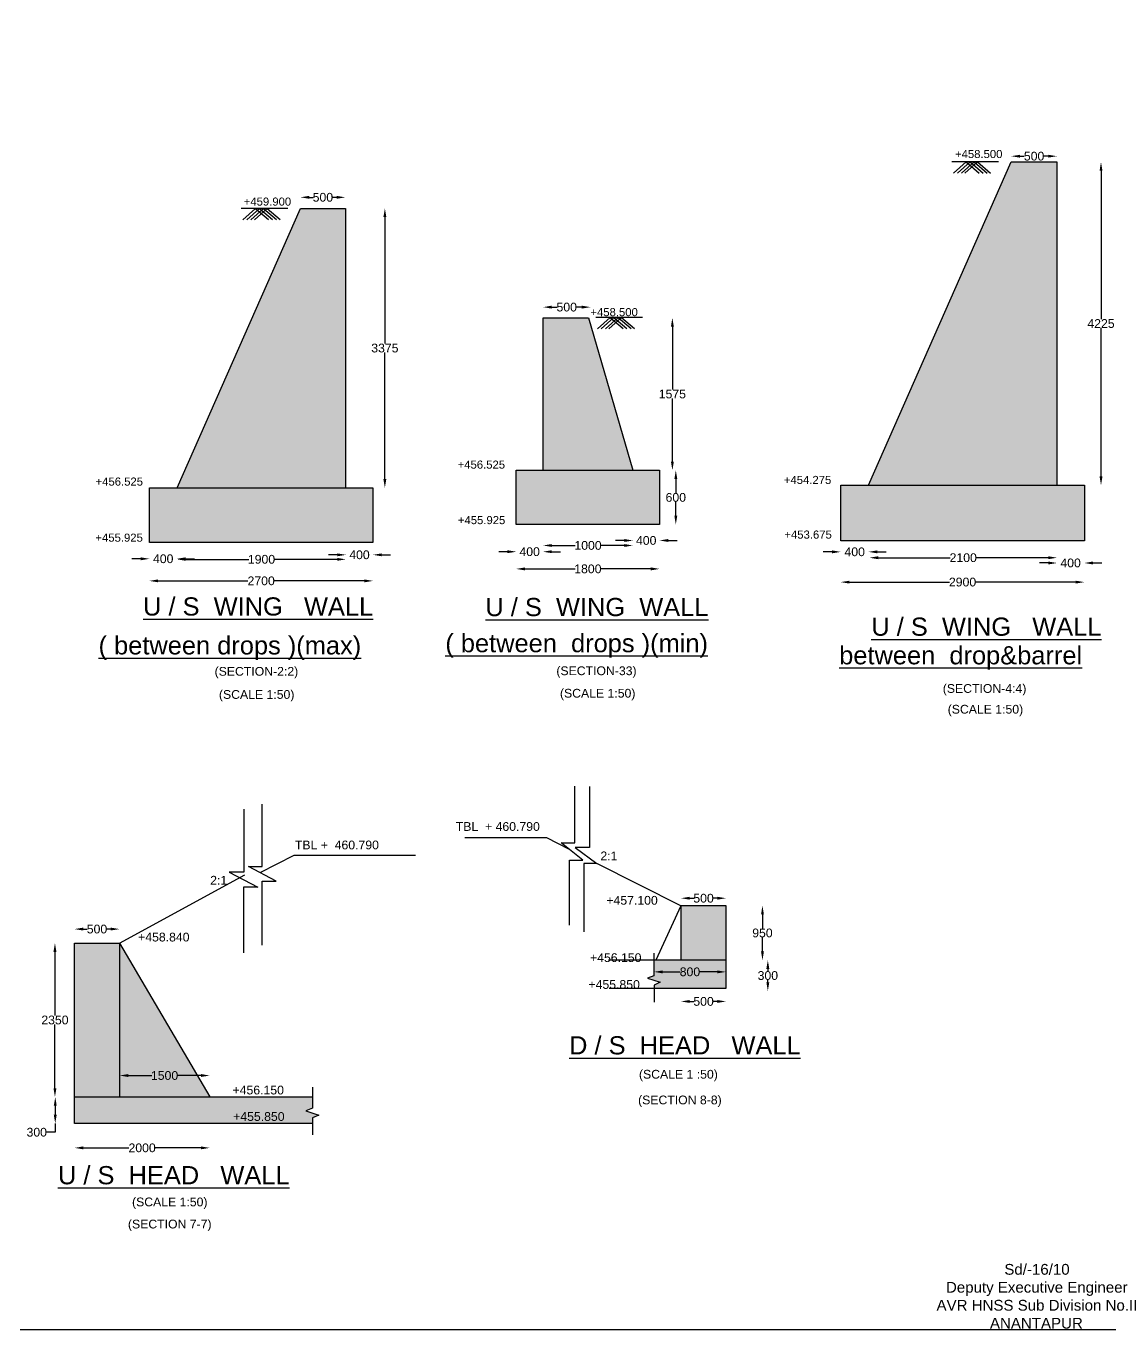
# Model space of a CAD drawing. Header units: inches. Extents: x 48010 to 53514, y -54 to 3817.
# Drawn here: x 49938 to 51546, y -54 to 1881 of the extents above; entities that cross this region are included whole.
import ezdxf

# ---------------------------------------------------------------- set-up
doc = ezdxf.new("R2010")
doc.units = ezdxf.units.IN
doc.header["$MEASUREMENT"] = 0
doc.layers.add('DIMENSIONS', color=255, linetype='Continuous')
doc.layers.add('TEXT', color=1, linetype='Continuous')
doc.styles.get("Standard").update_dxf_attribs({"font": 'arial.ttf', "height": 13})
doc.dimstyles.get("Standard").update_dxf_attribs({"dimtxt": 12, "dimasz": 13, "dimexe": 0.18, "dimexo": 0.0625, "dimgap": 0.09, "dimtad": 0, "dimtih": 1, "dimtoh": 1, "dimdec": 4, "dimzin": 0, "dimdsep": 46, "dimtxsty": 'Standard', "dimcen": 0.09, "dimse1": 1, "dimse2": 1, "dimadec": 0, "dimazin": 0, "dimtfac": 1, "dimtdec": 4, "dimtofl": 0, "dimtmove": 0, "dimatfit": 3, "dimfxl": 1, "dimtolj": 1, "dimtzin": 0, "dimarcsym": 0})

# ---------------------------------------------------------------- blocks, each defined once
blk = doc.blocks.new('*D88')
at = {"layer": 'Defpoints', "color": 0, "transparency": 16777216}
for p in [(50411.5, 1627.2), (50344.8, 1610.8), (50411.5, 1610.8)]:
    blk.add_point(p, dxfattribs=at)
at = {"layer": 'DIMENSIONS', "color": 0, "lineweight": -2, "transparency": 16777216}
for p, q in [((50357.8, 1627.2), (50363.7, 1627.2)), ((50398.5, 1627.2), (50392.6, 1627.2))]:
    blk.add_line(p, q, dxfattribs=at)
at = {"layer": 'DIMENSIONS', "color": 0, "transparency": 16777216}
for points in [[(50357.8, 1629.4), (50357.8, 1625.1), (50344.8, 1627.2)], [(50398.5, 1629.4), (50398.5, 1625.1), (50411.5, 1627.2)]]:
    blk.add_solid(points, dxfattribs=at)
at = {"layer": 'DIMENSIONS', "color": 0, "transparency": 16777216, "insert": (50378.1, 1627.2), "char_height": 13, "attachment_point": 5}
blk.add_mtext('\\A1;500', dxfattribs=at)
blk = doc.blocks.new('*D89')
at = {"layer": 'Defpoints', "color": 0, "transparency": 16777216}
for p in [(50412.3, 1610.8), (50412.3, 1196.1), (50470.1, 1196.1)]:
    blk.add_point(p, dxfattribs=at)
at = {"layer": 'DIMENSIONS', "color": 0, "lineweight": -2, "transparency": 16777216}
for p, q in [((50470.1, 1597.8), (50470.1, 1410.2)), ((50470.1, 1209.1), (50470.1, 1396.7))]:
    blk.add_line(p, q, dxfattribs=at)
at = {"layer": 'DIMENSIONS', "color": 0, "transparency": 16777216}
for points in [[(50467.9, 1597.8), (50472.3, 1597.8), (50470.1, 1610.8)], [(50467.9, 1209.1), (50472.3, 1209.1), (50470.1, 1196.1)]]:
    blk.add_solid(points, dxfattribs=at)
at = {"layer": 'DIMENSIONS', "color": 0, "transparency": 16777216, "insert": (50470.1, 1403.4), "char_height": 13, "attachment_point": 5}
blk.add_mtext('\\A1;3375', dxfattribs=at)
blk = doc.blocks.new('*D90')
at = {"layer": 'Defpoints', "color": 0, "transparency": 16777216}
for p in [(50120.6, 1196.1), (50161.6, 1196.1), (50161.6, 1090.6)]:
    blk.add_point(p, dxfattribs=at)
at = {"layer": 'DIMENSIONS', "color": 0, "lineweight": -2, "transparency": 16777216}
for p, q in [((50107.6, 1090.6), (50094.6, 1090.6)), ((50174.6, 1090.6), (50187.6, 1090.6))]:
    blk.add_line(p, q, dxfattribs=at)
at = {"layer": 'DIMENSIONS', "color": 0, "transparency": 16777216}
for points in [[(50107.6, 1092.8), (50107.6, 1088.4), (50120.6, 1090.6)], [(50174.6, 1092.8), (50174.6, 1088.4), (50161.6, 1090.6)]]:
    blk.add_solid(points, dxfattribs=at)
at = {"layer": 'DIMENSIONS', "color": 0, "transparency": 16777216, "insert": (50141.1, 1090.6), "char_height": 13, "attachment_point": 5}
blk.add_mtext('\\A1;400', dxfattribs=at)
blk = doc.blocks.new('*D91')
at = {"layer": 'Defpoints', "color": 0, "transparency": 16777216}
for p in [(50161.6, 1196.1), (50412.3, 1196.1), (50412.3, 1089.8)]:
    blk.add_point(p, dxfattribs=at)
at = {"layer": 'DIMENSIONS', "color": 0, "lineweight": -2, "transparency": 16777216}
for p, q in [((50174.6, 1089.8), (50268.1, 1089.8)), ((50399.3, 1089.8), (50305.8, 1089.8))]:
    blk.add_line(p, q, dxfattribs=at)
at = {"layer": 'DIMENSIONS', "color": 0, "transparency": 16777216}
for points in [[(50174.6, 1091.9), (50174.6, 1087.6), (50161.6, 1089.8)], [(50399.3, 1091.9), (50399.3, 1087.6), (50412.3, 1089.8)]]:
    blk.add_solid(points, dxfattribs=at)
at = {"layer": 'DIMENSIONS', "color": 0, "transparency": 16777216, "insert": (50287, 1089.8), "char_height": 13, "attachment_point": 5}
blk.add_mtext('\\A1;1900', dxfattribs=at)
blk = doc.blocks.new('*D92')
at = {"layer": 'Defpoints', "color": 0, "transparency": 16777216}
for p in [(50412.3, 1196.1), (50452.5, 1196.1), (50452.5, 1096.5)]:
    blk.add_point(p, dxfattribs=at)
at = {"layer": 'DIMENSIONS', "color": 0, "lineweight": -2, "transparency": 16777216}
for p, q in [((50399.3, 1096.5), (50386.3, 1096.5)), ((50465.5, 1096.5), (50478.5, 1096.5))]:
    blk.add_line(p, q, dxfattribs=at)
at = {"layer": 'DIMENSIONS', "color": 0, "transparency": 16777216}
for points in [[(50399.3, 1098.7), (50399.3, 1094.3), (50412.3, 1096.5)], [(50465.5, 1098.7), (50465.5, 1094.3), (50452.5, 1096.5)]]:
    blk.add_solid(points, dxfattribs=at)
at = {"layer": 'DIMENSIONS', "color": 0, "transparency": 16777216, "insert": (50432.4, 1096.5), "char_height": 13, "attachment_point": 5}
blk.add_mtext('\\A1;400', dxfattribs=at)
blk = doc.blocks.new('*D93')
at = {"layer": 'Defpoints', "color": 0, "transparency": 16777216}
for p in [(50120.6, 1114.7), (50452.5, 1114.7), (50452.5, 1057.8)]:
    blk.add_point(p, dxfattribs=at)
at = {"layer": 'DIMENSIONS', "color": 0, "lineweight": -2, "transparency": 16777216}
for p, q in [((50133.6, 1057.8), (50266.9, 1057.8)), ((50439.5, 1057.8), (50306.1, 1057.8))]:
    blk.add_line(p, q, dxfattribs=at)
at = {"layer": 'DIMENSIONS', "color": 0, "transparency": 16777216}
for points in [[(50133.6, 1060), (50133.6, 1055.7), (50120.6, 1057.8)], [(50439.5, 1060), (50439.5, 1055.7), (50452.5, 1057.8)]]:
    blk.add_solid(points, dxfattribs=at)
at = {"layer": 'DIMENSIONS', "color": 0, "transparency": 16777216, "insert": (50286.5, 1057.8), "char_height": 13, "attachment_point": 5}
blk.add_mtext('\\A1;2700', dxfattribs=at)
blk = doc.blocks.new('*D94')
at = {"layer": 'Defpoints', "color": 0, "transparency": 16777216}
for p in [(50775.2, 1464.2), (50704.9, 1448.4), (50775.2, 1448.4)]:
    blk.add_point(p, dxfattribs=at)
at = {"layer": 'DIMENSIONS', "color": 0, "lineweight": -2, "transparency": 16777216}
for p, q in [((50717.9, 1464.2), (50725.6, 1464.2)), ((50762.2, 1464.2), (50754.5, 1464.2))]:
    blk.add_line(p, q, dxfattribs=at)
at = {"layer": 'DIMENSIONS', "color": 0, "transparency": 16777216}
for points in [[(50717.9, 1466.4), (50717.9, 1462), (50704.9, 1464.2)], [(50762.2, 1466.4), (50762.2, 1462), (50775.2, 1464.2)]]:
    blk.add_solid(points, dxfattribs=at)
at = {"layer": 'DIMENSIONS', "color": 0, "transparency": 16777216, "insert": (50740, 1464.2), "char_height": 13, "attachment_point": 5}
blk.add_mtext('\\A1;500', dxfattribs=at)
blk = doc.blocks.new('*D95')
at = {"layer": 'Defpoints', "color": 0, "transparency": 16777216}
for p in [(50775.2, 1448.4), (50877.8, 1222), (50896.8, 1222)]:
    blk.add_point(p, dxfattribs=at)
at = {"layer": 'DIMENSIONS', "color": 0, "lineweight": -2, "transparency": 16777216}
for p, q in [((50896.8, 1435.4), (50896.8, 1341.9)), ((50896.8, 1235), (50896.8, 1328.5))]:
    blk.add_line(p, q, dxfattribs=at)
at = {"layer": 'DIMENSIONS', "color": 0, "transparency": 16777216}
for points in [[(50894.7, 1435.4), (50899, 1435.4), (50896.8, 1448.4)], [(50894.7, 1235), (50899, 1235), (50896.8, 1222)]]:
    blk.add_solid(points, dxfattribs=at)
at = {"layer": 'DIMENSIONS', "color": 0, "transparency": 16777216, "insert": (50896.8, 1335.2), "char_height": 13, "attachment_point": 5}
blk.add_mtext('\\A1;1575', dxfattribs=at)
blk = doc.blocks.new('*D96')
at = {"layer": 'Defpoints', "color": 0, "transparency": 16777216}
for p in [(50877.8, 1222), (50877.8, 1141.5), (50901.9, 1141.5)]:
    blk.add_point(p, dxfattribs=at)
at = {"layer": 'DIMENSIONS', "color": 0, "lineweight": -2, "transparency": 16777216}
for p, q in [((50901.9, 1209), (50901.9, 1188.5)), ((50901.9, 1154.5), (50901.9, 1175))]:
    blk.add_line(p, q, dxfattribs=at)
at = {"layer": 'DIMENSIONS', "color": 0, "transparency": 16777216}
for points in [[(50899.8, 1209), (50904.1, 1209), (50901.9, 1222)], [(50899.8, 1154.5), (50904.1, 1154.5), (50901.9, 1141.5)]]:
    blk.add_solid(points, dxfattribs=at)
at = {"layer": 'DIMENSIONS', "color": 0, "transparency": 16777216, "insert": (50901.9, 1181.7), "char_height": 13, "attachment_point": 5}
blk.add_mtext('\\A1;600', dxfattribs=at)
blk = doc.blocks.new('*D97')
at = {"layer": 'Defpoints', "color": 0, "transparency": 16777216}
for p in [(50665.1, 1222), (50704.9, 1222), (50704.9, 1101.1)]:
    blk.add_point(p, dxfattribs=at)
at = {"layer": 'DIMENSIONS', "color": 0, "lineweight": -2, "transparency": 16777216}
for p, q in [((50652.1, 1101.1), (50639.1, 1101.1)), ((50717.9, 1101.1), (50730.9, 1101.1))]:
    blk.add_line(p, q, dxfattribs=at)
at = {"layer": 'DIMENSIONS', "color": 0, "transparency": 16777216}
for points in [[(50652.1, 1103.3), (50652.1, 1099), (50665.1, 1101.1)], [(50717.9, 1103.3), (50717.9, 1099), (50704.9, 1101.1)]]:
    blk.add_solid(points, dxfattribs=at)
at = {"layer": 'DIMENSIONS', "color": 0, "transparency": 16777216, "insert": (50685, 1101.1), "char_height": 13, "attachment_point": 5}
blk.add_mtext('\\A1;400', dxfattribs=at)
blk = doc.blocks.new('*D98')
at = {"layer": 'Defpoints', "color": 0, "transparency": 16777216}
for p in [(50704.9, 1222), (50838.3, 1222), (50838.3, 1110.4)]:
    blk.add_point(p, dxfattribs=at)
at = {"layer": 'DIMENSIONS', "color": 0, "lineweight": -2, "transparency": 16777216}
for p, q in [((50717.9, 1110.4), (50752.7, 1110.4)), ((50825.3, 1110.4), (50790.5, 1110.4))]:
    blk.add_line(p, q, dxfattribs=at)
at = {"layer": 'DIMENSIONS', "color": 0, "transparency": 16777216}
for points in [[(50717.9, 1112.5), (50717.9, 1108.2), (50704.9, 1110.4)], [(50825.3, 1112.5), (50825.3, 1108.2), (50838.3, 1110.4)]]:
    blk.add_solid(points, dxfattribs=at)
at = {"layer": 'DIMENSIONS', "color": 0, "transparency": 16777216, "insert": (50771.6, 1110.4), "char_height": 13, "attachment_point": 5}
blk.add_mtext('\\A1;1000', dxfattribs=at)
blk = doc.blocks.new('*D99')
at = {"layer": 'Defpoints', "color": 0, "transparency": 16777216}
for p in [(50838.3, 1222), (50877.8, 1222), (50877.8, 1117.8)]:
    blk.add_point(p, dxfattribs=at)
at = {"layer": 'DIMENSIONS', "color": 0, "lineweight": -2, "transparency": 16777216}
for p, q in [((50825.3, 1117.8), (50812.3, 1117.8)), ((50890.8, 1117.8), (50903.8, 1117.8))]:
    blk.add_line(p, q, dxfattribs=at)
at = {"layer": 'DIMENSIONS', "color": 0, "transparency": 16777216}
for points in [[(50825.3, 1120), (50825.3, 1115.6), (50838.3, 1117.8)], [(50890.8, 1120), (50890.8, 1115.6), (50877.8, 1117.8)]]:
    blk.add_solid(points, dxfattribs=at)
at = {"layer": 'DIMENSIONS', "color": 0, "transparency": 16777216, "insert": (50858, 1117.8), "char_height": 13, "attachment_point": 5}
blk.add_mtext('\\A1;400', dxfattribs=at)
blk = doc.blocks.new('*D100')
at = {"layer": 'Defpoints', "color": 0, "transparency": 16777216}
for p in [(50665.1, 1141.5), (50877.8, 1141.5), (50877.8, 1075.6)]:
    blk.add_point(p, dxfattribs=at)
at = {"layer": 'DIMENSIONS', "color": 0, "lineweight": -2, "transparency": 16777216}
for p, q in [((50678.1, 1075.6), (50752.5, 1075.6)), ((50864.8, 1075.6), (50790.3, 1075.6))]:
    blk.add_line(p, q, dxfattribs=at)
at = {"layer": 'DIMENSIONS', "color": 0, "transparency": 16777216}
for points in [[(50678.1, 1077.8), (50678.1, 1073.4), (50665.1, 1075.6)], [(50864.8, 1077.8), (50864.8, 1073.4), (50877.8, 1075.6)]]:
    blk.add_solid(points, dxfattribs=at)
at = {"layer": 'DIMENSIONS', "color": 0, "transparency": 16777216, "insert": (50771.4, 1075.6), "char_height": 13, "attachment_point": 5}
blk.add_mtext('\\A1;1800', dxfattribs=at)
blk = doc.blocks.new('*D101')
at = {"layer": 'Defpoints', "color": 0, "transparency": 16777216}
for p in [(51467.6, 1688.3), (51399.8, 1679.7), (51467.6, 1679.7)]:
    blk.add_point(p, dxfattribs=at)
at = {"layer": 'DIMENSIONS', "color": 0, "lineweight": -2, "transparency": 16777216}
for p, q in [((51412.8, 1688.3), (51419.2, 1688.3)), ((51454.6, 1688.3), (51448.1, 1688.3))]:
    blk.add_line(p, q, dxfattribs=at)
at = {"layer": 'DIMENSIONS', "color": 0, "transparency": 16777216}
for points in [[(51412.8, 1690.4), (51412.8, 1686.1), (51399.8, 1688.3)], [(51454.6, 1690.4), (51454.6, 1686.1), (51467.6, 1688.3)]]:
    blk.add_solid(points, dxfattribs=at)
at = {"layer": 'DIMENSIONS', "color": 0, "transparency": 16777216, "insert": (51433.7, 1688.3), "char_height": 13, "attachment_point": 5}
blk.add_mtext('\\A1;500', dxfattribs=at)
blk = doc.blocks.new('*D102')
at = {"layer": 'Defpoints', "color": 0, "transparency": 16777216}
for p in [(51467.6, 1679.7), (51467.6, 1199.8), (51533, 1199.8)]:
    blk.add_point(p, dxfattribs=at)
at = {"layer": 'DIMENSIONS', "color": 0, "lineweight": -2, "transparency": 16777216}
for p, q in [((51533, 1666.7), (51533, 1446.5)), ((51533, 1212.8), (51533, 1433))]:
    blk.add_line(p, q, dxfattribs=at)
at = {"layer": 'DIMENSIONS', "color": 0, "transparency": 16777216}
for points in [[(51530.9, 1666.7), (51535.2, 1666.7), (51533, 1679.7)], [(51530.9, 1212.8), (51535.2, 1212.8), (51533, 1199.8)]]:
    blk.add_solid(points, dxfattribs=at)
at = {"layer": 'DIMENSIONS', "color": 0, "transparency": 16777216, "insert": (51533, 1439.8), "char_height": 13, "attachment_point": 5}
blk.add_mtext('\\A1;4225', dxfattribs=at)
blk = doc.blocks.new('*D103')
at = {"layer": 'Defpoints', "color": 0, "transparency": 16777216}
for p in [(51146.6, 1199.8), (51188.1, 1199.8), (51188.1, 1100.9)]:
    blk.add_point(p, dxfattribs=at)
at = {"layer": 'DIMENSIONS', "color": 0, "lineweight": -2, "transparency": 16777216}
for p, q in [((51133.6, 1100.9), (51120.6, 1100.9)), ((51201.1, 1100.9), (51214.1, 1100.9))]:
    blk.add_line(p, q, dxfattribs=at)
at = {"layer": 'DIMENSIONS', "color": 0, "transparency": 16777216}
for points in [[(51133.6, 1103.1), (51133.6, 1098.7), (51146.6, 1100.9)], [(51201.1, 1103.1), (51201.1, 1098.7), (51188.1, 1100.9)]]:
    blk.add_solid(points, dxfattribs=at)
at = {"layer": 'DIMENSIONS', "color": 0, "transparency": 16777216, "insert": (51167.4, 1100.9), "char_height": 13, "attachment_point": 5}
blk.add_mtext('\\A1;400', dxfattribs=at)
blk = doc.blocks.new('*D104')
at = {"layer": 'Defpoints', "color": 0, "transparency": 16777216}
for p in [(51189.4, 1199.8), (51467.6, 1199.8), (51467.6, 1092.2)]:
    blk.add_point(p, dxfattribs=at)
at = {"layer": 'DIMENSIONS', "color": 0, "lineweight": -2, "transparency": 16777216}
for p, q in [((51202.4, 1092.2), (51308.9, 1092.2)), ((51454.6, 1092.2), (51348.1, 1092.2))]:
    blk.add_line(p, q, dxfattribs=at)
at = {"layer": 'DIMENSIONS', "color": 0, "transparency": 16777216}
for points in [[(51202.4, 1094.4), (51202.4, 1090), (51189.4, 1092.2)], [(51454.6, 1094.4), (51454.6, 1090), (51467.6, 1092.2)]]:
    blk.add_solid(points, dxfattribs=at)
at = {"layer": 'DIMENSIONS', "color": 0, "transparency": 16777216, "insert": (51328.5, 1092.2), "char_height": 13, "attachment_point": 5}
blk.add_mtext('\\A1;2100', dxfattribs=at)
blk = doc.blocks.new('*D105')
at = {"layer": 'Defpoints', "color": 0, "transparency": 16777216}
for p in [(51467.6, 1199.8), (51508.3, 1199.8), (51508.3, 1084.4)]:
    blk.add_point(p, dxfattribs=at)
at = {"layer": 'DIMENSIONS', "color": 0, "lineweight": -2, "transparency": 16777216}
for p, q in [((51454.6, 1084.4), (51441.6, 1084.4)), ((51521.3, 1084.4), (51534.3, 1084.4))]:
    blk.add_line(p, q, dxfattribs=at)
at = {"layer": 'DIMENSIONS', "color": 0, "transparency": 16777216}
for points in [[(51454.6, 1086.6), (51454.6, 1082.2), (51467.6, 1084.4)], [(51521.3, 1086.6), (51521.3, 1082.2), (51508.3, 1084.4)]]:
    blk.add_solid(points, dxfattribs=at)
at = {"layer": 'DIMENSIONS', "color": 0, "transparency": 16777216, "insert": (51487.9, 1084.4), "char_height": 13, "attachment_point": 5}
blk.add_mtext('\\A1;400', dxfattribs=at)
blk = doc.blocks.new('*D106')
at = {"layer": 'Defpoints', "color": 0, "transparency": 16777216}
for p in [(51146.6, 1117.3), (51508.3, 1117.3), (51508.3, 1056)]:
    blk.add_point(p, dxfattribs=at)
at = {"layer": 'DIMENSIONS', "color": 0, "lineweight": -2, "transparency": 16777216}
for p, q in [((51159.6, 1056), (51307.9, 1056)), ((51495.3, 1056), (51347.1, 1056))]:
    blk.add_line(p, q, dxfattribs=at)
at = {"layer": 'DIMENSIONS', "color": 0, "transparency": 16777216}
for points in [[(51159.6, 1058.1), (51159.6, 1053.8), (51146.6, 1056)], [(51495.3, 1058.1), (51495.3, 1053.8), (51508.3, 1056)]]:
    blk.add_solid(points, dxfattribs=at)
at = {"layer": 'DIMENSIONS', "color": 0, "transparency": 16777216, "insert": (51327.5, 1056), "char_height": 13, "attachment_point": 5}
blk.add_mtext('\\A1;2900', dxfattribs=at)
blk = doc.blocks.new('*D107')
at = {"layer": 'Defpoints', "color": 0, "transparency": 16777216}
for p in [(50976.5, 586.7), (50909.6, 575.6), (50976.5, 575.6)]:
    blk.add_point(p, dxfattribs=at)
at = {"layer": 'DIMENSIONS', "color": 0, "lineweight": -2, "transparency": 16777216}
for p, q in [((50922.6, 586.7), (50928.6, 586.7)), ((50963.5, 586.7), (50957.5, 586.7))]:
    blk.add_line(p, q, dxfattribs=at)
at = {"layer": 'DIMENSIONS', "color": 0, "transparency": 16777216}
for points in [[(50922.6, 588.9), (50922.6, 584.6), (50909.6, 586.7)], [(50963.5, 588.9), (50963.5, 584.6), (50976.5, 586.7)]]:
    blk.add_solid(points, dxfattribs=at)
at = {"layer": 'DIMENSIONS', "color": 0, "transparency": 16777216, "insert": (50943.1, 586.7), "char_height": 13, "attachment_point": 5}
blk.add_mtext('\\A1;500', dxfattribs=at)
blk = doc.blocks.new('*D108')
at = {"layer": 'Defpoints', "color": 0, "transparency": 16777216}
for p in [(50976.5, 575.6), (50976.5, 494.7), (51030.5, 494.7)]:
    blk.add_point(p, dxfattribs=at)
at = {"layer": 'DIMENSIONS', "color": 0, "lineweight": -2, "transparency": 16777216}
for p, q in [((51030.5, 562.6), (51030.5, 541.9)), ((51030.5, 507.7), (51030.5, 528.4))]:
    blk.add_line(p, q, dxfattribs=at)
at = {"layer": 'DIMENSIONS', "color": 0, "transparency": 16777216}
for points in [[(51028.4, 562.6), (51032.7, 562.6), (51030.5, 575.6)], [(51028.4, 507.7), (51032.7, 507.7), (51030.5, 494.7)]]:
    blk.add_solid(points, dxfattribs=at)
at = {"layer": 'DIMENSIONS', "color": 0, "transparency": 16777216, "insert": (51030.5, 535.1), "char_height": 13, "attachment_point": 5}
blk.add_mtext('\\A1;950', dxfattribs=at)
blk = doc.blocks.new('*D109')
at = {"layer": 'Defpoints', "color": 0, "transparency": 16777216}
for p in [(50976.5, 494.7), (50976.5, 449.1), (51038.5, 449.1)]:
    blk.add_point(p, dxfattribs=at)
at = {"layer": 'DIMENSIONS', "color": 0, "lineweight": -2, "transparency": 16777216}
for p, q in [((51038.5, 481.7), (51038.5, 478.6)), ((51038.5, 462.1), (51038.5, 465.2))]:
    blk.add_line(p, q, dxfattribs=at)
at = {"layer": 'DIMENSIONS', "color": 0, "transparency": 16777216}
for points in [[(51036.3, 481.7), (51040.7, 481.7), (51038.5, 494.7)], [(51036.3, 462.1), (51040.7, 462.1), (51038.5, 449.1)]]:
    blk.add_solid(points, dxfattribs=at)
at = {"layer": 'DIMENSIONS', "color": 0, "transparency": 16777216, "insert": (51038.5, 471.9), "char_height": 13, "attachment_point": 5}
blk.add_mtext('\\A1;300', dxfattribs=at)
blk = doc.blocks.new('*D110')
at = {"layer": 'Defpoints', "color": 0, "transparency": 16777216}
for p in [(50869.3, 477.4), (50976.5, 477.4), (50976.5, 477.4)]:
    blk.add_point(p, dxfattribs=at)
at = {"layer": 'DIMENSIONS', "color": 0, "lineweight": -2, "transparency": 16777216}
for p, q in [((50882.3, 477.4), (50908.5, 477.4)), ((50963.5, 477.4), (50937.4, 477.4))]:
    blk.add_line(p, q, dxfattribs=at)
at = {"layer": 'DIMENSIONS', "color": 0, "transparency": 16777216}
for points in [[(50882.3, 479.5), (50882.3, 475.2), (50869.3, 477.4)], [(50963.5, 479.5), (50963.5, 475.2), (50976.5, 477.4)]]:
    blk.add_solid(points, dxfattribs=at)
at = {"layer": 'DIMENSIONS', "color": 0, "transparency": 16777216, "insert": (50922.9, 477.4), "char_height": 13, "attachment_point": 5}
blk.add_mtext('\\A1;800', dxfattribs=at)
blk = doc.blocks.new('*D111')
at = {"layer": 'Defpoints', "color": 0, "transparency": 16777216}
for p in [(50909.6, 494.7), (50976.5, 494.7), (50976.5, 433.5)]:
    blk.add_point(p, dxfattribs=at)
at = {"layer": 'DIMENSIONS', "color": 0, "lineweight": -2, "transparency": 16777216}
for p, q in [((50922.6, 433.5), (50928.6, 433.5)), ((50963.5, 433.5), (50957.5, 433.5))]:
    blk.add_line(p, q, dxfattribs=at)
at = {"layer": 'DIMENSIONS', "color": 0, "transparency": 16777216}
for points in [[(50922.6, 435.7), (50922.6, 431.3), (50909.6, 433.5)], [(50963.5, 435.7), (50963.5, 431.3), (50976.5, 433.5)]]:
    blk.add_solid(points, dxfattribs=at)
at = {"layer": 'DIMENSIONS', "color": 0, "transparency": 16777216, "insert": (50943.1, 433.5), "char_height": 13, "attachment_point": 5}
blk.add_mtext('\\A1;500', dxfattribs=at)
blk = doc.blocks.new('*D112')
at = {"layer": 'Defpoints', "color": 0, "transparency": 16777216}
for p in [(50076.1, 540.9), (50009.5, 520.1), (50076.1, 520.1)]:
    blk.add_point(p, dxfattribs=at)
at = {"layer": 'DIMENSIONS', "color": 0, "lineweight": -2, "transparency": 16777216}
for p, q in [((50022.5, 540.9), (50028.3, 540.9)), ((50063.1, 540.9), (50057.2, 540.9))]:
    blk.add_line(p, q, dxfattribs=at)
at = {"layer": 'DIMENSIONS', "color": 0, "transparency": 16777216}
for points in [[(50022.5, 543.1), (50022.5, 538.8), (50009.5, 540.9)], [(50063.1, 543.1), (50063.1, 538.8), (50076.1, 540.9)]]:
    blk.add_solid(points, dxfattribs=at)
at = {"layer": 'DIMENSIONS', "color": 0, "transparency": 16777216, "insert": (50042.8, 540.9), "char_height": 13, "attachment_point": 5}
blk.add_mtext('\\A1;500', dxfattribs=at)
blk = doc.blocks.new('*D113')
at = {"layer": 'Defpoints', "color": 0, "transparency": 16777216}
for p in [(50009.5, 520.1), (49980.4, 291.7), (50009.5, 291.7)]:
    blk.add_point(p, dxfattribs=at)
at = {"layer": 'DIMENSIONS', "color": 0, "lineweight": -2, "transparency": 16777216}
for p, q in [((49980.4, 507.1), (49980.4, 412.6)), ((49980.4, 304.7), (49980.4, 399.2))]:
    blk.add_line(p, q, dxfattribs=at)
at = {"layer": 'DIMENSIONS', "color": 0, "transparency": 16777216}
for points in [[(49978.2, 507.1), (49982.6, 507.1), (49980.4, 520.1)], [(49978.2, 304.7), (49982.6, 304.7), (49980.4, 291.7)]]:
    blk.add_solid(points, dxfattribs=at)
at = {"layer": 'DIMENSIONS', "color": 0, "transparency": 16777216, "insert": (49980.4, 405.9), "char_height": 13, "attachment_point": 5}
blk.add_mtext('\\A1;2350', dxfattribs=at)
blk = doc.blocks.new('*D114')
at = {"layer": 'Defpoints', "color": 0, "transparency": 16777216}
for p in [(50009.5, 291.7), (49980.9, 252.3), (50009.5, 252.3)]:
    blk.add_point(p, dxfattribs=at)
at = {"layer": 'DIMENSIONS', "color": 0, "lineweight": -2, "transparency": 16777216}
for p, q in [((49980.9, 278.7), (49980.9, 265.3)), ((49980.9, 252.3), (49980.9, 239.3)), ((49980.9, 239.3), (49967.9, 239.3))]:
    blk.add_line(p, q, dxfattribs=at)
at = {"layer": 'DIMENSIONS', "color": 0, "transparency": 16777216}
for points in [[(49978.7, 278.7), (49983, 278.7), (49980.9, 291.7)], [(49978.7, 265.3), (49983, 265.3), (49980.9, 252.3)]]:
    blk.add_solid(points, dxfattribs=at)
at = {"layer": 'DIMENSIONS', "color": 0, "transparency": 16777216, "insert": (49953.4, 239.3), "char_height": 13, "attachment_point": 5}
blk.add_mtext('\\A1;300', dxfattribs=at)
blk = doc.blocks.new('*D115')
at = {"layer": 'Defpoints', "color": 0, "transparency": 16777216}
for p in [(50210.1, 323.5), (50076.1, 291.7), (50210.1, 291.7)]:
    blk.add_point(p, dxfattribs=at)
at = {"layer": 'DIMENSIONS', "color": 0, "lineweight": -2, "transparency": 16777216}
for p, q in [((50089.1, 323.5), (50124.2, 323.5)), ((50197.1, 323.5), (50161.9, 323.5))]:
    blk.add_line(p, q, dxfattribs=at)
at = {"layer": 'DIMENSIONS', "color": 0, "transparency": 16777216}
for points in [[(50089.1, 325.7), (50089.1, 321.4), (50076.1, 323.5)], [(50197.1, 325.7), (50197.1, 321.4), (50210.1, 323.5)]]:
    blk.add_solid(points, dxfattribs=at)
at = {"layer": 'DIMENSIONS', "color": 0, "transparency": 16777216, "insert": (50143.1, 323.5), "char_height": 13, "attachment_point": 5}
blk.add_mtext('\\A1;1500', dxfattribs=at)
blk = doc.blocks.new('*D116')
at = {"layer": 'Defpoints', "color": 0, "transparency": 16777216}
for p in [(50210.1, 291.7), (50009.5, 252.3), (50210.1, 216.1)]:
    blk.add_point(p, dxfattribs=at)
at = {"layer": 'DIMENSIONS', "color": 0, "lineweight": -2, "transparency": 16777216}
for p, q in [((50022.5, 216.1), (50090.2, 216.1)), ((50197.1, 216.1), (50129.3, 216.1))]:
    blk.add_line(p, q, dxfattribs=at)
at = {"layer": 'DIMENSIONS', "color": 0, "transparency": 16777216}
for points in [[(50022.5, 218.3), (50022.5, 214), (50009.5, 216.1)], [(50197.1, 218.3), (50197.1, 214), (50210.1, 216.1)]]:
    blk.add_solid(points, dxfattribs=at)
at = {"layer": 'DIMENSIONS', "color": 0, "transparency": 16777216, "insert": (50109.8, 216.1), "char_height": 13, "attachment_point": 5}
blk.add_mtext('\\A1;2000', dxfattribs=at)

msp = doc.modelspace()

# ---------------------------------------------------------------- hatches: boundary and pattern name
at = {"layer": 'TEXT'}
h = msp.add_hatch(dxfattribs=at)
h.set_pattern_fill('AR-CONC', color=0, scale=5, style=0)
h.set_pattern_definition([(50, (0, 0), (35.863009, -3.137607), [3.75, -41.25]), (355, (0, 0), (-6.937567, 37.609607), [3, -33]), (100.4514, (2.99, -0.26), (28.92547, 34.471977), [3.18701, -35.057106]), (46.1842, (0, 10), (53.362052, -8.27595), [5.625, -61.875]), (96.6356, (4.447, 9.31), (46.733135, 48.705894), [4.780514, -52.58565]), (351.1842, (0, 10), (46.7331, 48.70593), [4.5, -49.5]), (21, (5, 7.5), (29.845353, -20.130945), [3.75, -41.25]), (326, (5, 7.5), (12.165767, 36.257502), [3, -33]), (71.4514, (7.487, 5.822), (42.011131, 16.126525), [3.18701, -35.057106]), (37.5, (0, 0), (0.6079928, 16.6446927), [0, -32.6, 0, -33.5, 0, -33.125]), (7.5, (0, 0), (13.153477, 19.7205856), [0, -19.1, 0, -31.85, 0, -12.625]), (327.5, (-11.15, 0), (26.6911218, -1.1277436), [0, -12.5, 0, -39, 0, -51.75]), (317.5, (-16.15, 0), (29.159308, 5.005249), [0, -16.25, 0, -25.9, 0, -36.75])])
h.paths.add_polyline_path([(48385.62339, 1532.61878), (48320.03792, 1532.61878), (48199.1615, 1198.47059), (48385.62339, 1198.47059)])
h.paths.add_polyline_path([(48427.51392, 1198.47059), (48158.57403, 1198.47059), (48158.57403, 1116.29663), (48427.51392, 1116.29663)])
h.paths.add_polyline_path([(48894.28306, 1680.25341), (48830.73819, 1680.25341), (48615.19644, 1197.8806), (48894.28306, 1197.8806)])
h.paths.add_polyline_path([(48934.29635, 1197.8806), (48575.11969, 1197.8806), (48575.11969, 1116.01337), (48934.29635, 1116.01337)])
h.paths.add_polyline_path([(49362.64508, 1527.19651), (49297.99128, 1527.19651), (49175.66919, 1192.75677), (49362.64508, 1192.75677)])
h.paths.add_polyline_path([(49400.95843, 1192.75677), (49134.7952, 1192.75677), (49134.7952, 1110.70035), (49400.95843, 1110.70035)])
h.paths.add_polyline_path([(49768.72011, 1371.67921), (49701.08049, 1371.67921), (49701.08049, 1218.66688), (49795.0456, 1218.66688)])
h.paths.add_polyline_path([(49835.88007, 1218.66688), (49661.34138, 1218.66688), (49661.34138, 1138.2286), (49835.88007, 1138.2286)])
h.paths.add_polyline_path([(50411.50059, 1610.82379), (50344.7531, 1610.82379), (50161.64645, 1196.06579), (50411.50059, 1196.06579)])
h.paths.add_polyline_path([(50452.45294, 1196.06579), (50120.60205, 1196.06579), (50120.60205, 1114.70301), (50452.45294, 1114.70301)])
h.paths.add_polyline_path([(50772.19244, 1448.40343), (50704.91025, 1448.40343), (50704.91025, 1221.99971), (50838.28877, 1221.99971)])
h.paths.add_polyline_path([(50877.77863, 1221.99971), (50665.05398, 1221.99971), (50665.05398, 1141.4948), (50877.77863, 1141.4948)])
h.paths.add_polyline_path([(51467.55445, 1679.69809), (51399.79121, 1679.69809), (51188.06645, 1199.83167), (51467.55445, 1199.83167)])
h.paths.add_polyline_path([(51508.34183, 1199.83167), (51146.64001, 1199.83167), (51146.64001, 1117.33169), (51508.34183, 1117.33169)])
h.paths.add_polyline_path([(48183.15657, 701.32633), (48116.19798, 701.32633), (48116.19798, 437.3815), (48076.14654, 437.3815), (48076.14654, 334.81039), (48785.21353, 334.81039), (48785.21353, 396.59587), (48793.44826, 396.59587), (48776.24684, 406.47119), (48785.81339, 406.47119), (48785.81339, 437.3815), (48329.54669, 437.3815)])
h.paths.add_polyline_path([(49674.89639, 396.59587), (49683.13112, 396.59587), (49665.9297, 406.47119), (49675.49624, 406.47119), (49675.49624, 435.2521), (49328.82414, 435.2521), (49164.42904, 699.74057), (49063.67939, 699.74057), (49063.67939, 435.2521), (49023.60108, 435.2521), (49023.60108, 338.53587), (49674.89639, 338.53587)])
h.paths.add_polyline_path([(50076.09044, 520.11529), (50009.45272, 520.11529), (50009.45272, 291.66844), (50076.09044, 291.66844)])
h.paths.add_polyline_path([(50076.09044, 520.11529), (50076.09044, 291.66844), (50210.05498, 291.66844)])
h.paths.add_polyline_path([(50352.56689, 271.00315), (50362.47454, 274.9263), (50362.47454, 291.66844), (50009.45272, 291.66844), (50009.45272, 252.34274), (50362.47454, 252.34274), (50362.47454, 260.72825), (50372.19528, 264.65138)])
h.paths.add_polyline_path([(50976.52171, 575.59645), (50909.58716, 575.59645), (50909.58716, 494.67115), (50976.52171, 494.67115)])
h.paths.add_polyline_path([(50976.52171, 494.67115), (50869.31706, 494.67115), (50869.31706, 471.65114), (50859.70096, 468.28766), (50878.93323, 462.00655), (50869.55753, 457.68207), (50869.55753, 453.08582), (50976.52171, 453.08582)])
h.paths.add_polyline_path([(48382.44122, 392.89543), (48467.8812, 392.89543), (48467.8812, 413.0605), (48382.44122, 413.0605)], flags=24)
h.paths.add_polyline_path([(48183.23934, 404.62906), (48268.67488, 404.62906), (48268.67488, 424.80743), (48183.23934, 424.80743)], flags=24)
h.paths.add_polyline_path([(49006.01207, 396.78143), (49041.1901, 396.78143), (49041.1901, 377.00654), (49006.01207, 377.00654)], flags=9)
h.paths.add_polyline_path([(49379.01698, 389.65374), (49464.45695, 389.65374), (49464.45695, 409.81882), (49379.01698, 409.81882)], flags=24)
h.paths.add_polyline_path([(49168.93354, 400.64099), (49254.36908, 400.64099), (49254.36908, 420.81937), (49168.93354, 420.81937)], flags=24)
h.paths.add_polyline_path([(50121.04543, 333.43224), (50165.1, 333.43224), (50165.1, 313.65734), (50121.04543, 313.65734)], flags=24)
h.paths.add_polyline_path([(50241.6164, 252.62694), (50324.50692, 252.62694), (50324.50692, 272.53929), (50241.6164, 272.53929)], flags=24)
h.paths.add_polyline_path([(50905.3215, 487.25161), (50940.51727, 487.25161), (50940.51727, 467.47671), (50905.3215, 467.47671)], flags=24)

# ---------------------------------------------------------------- linework, layer by layer
at = {"layer": 'DIMENSIONS', "color": 0}
for points in [[(51188.06645, 1199.83167), (51399.79121, 1679.69809), (51467.55445, 1679.69809), (51467.55445, 1199.83167)], [(51380.9272, 1679.69809), (51311.56647, 1679.69809)], [(51314.09869, 1662.89368), (51332.81507, 1679.69809), (51352.19205, 1663.11374)], [(51319.93381, 1662.89368), (51338.65019, 1679.69809), (51358.02717, 1663.11374)], [(51325.98911, 1662.89368), (51344.70548, 1679.69809), (51364.08246, 1663.11374)], [(51331.05355, 1662.89368), (51349.76993, 1679.69809), (51369.1469, 1663.11374)], [(50161.64645, 1196.06579), (50344.7531, 1610.82379), (50411.50059, 1610.82379), (50411.50059, 1196.06579)], [(50326.31543, 1610.83525), (50256.9547, 1610.83525)], [(50259.48693, 1594.03084), (50278.2033, 1610.83525), (50297.58028, 1594.2509)], [(50265.32204, 1594.03084), (50284.03842, 1610.83525), (50303.4154, 1594.2509)], [(50271.37734, 1594.03084), (50290.09372, 1610.83525), (50309.47069, 1594.2509)], [(50276.44178, 1594.03084), (50295.15816, 1610.83525), (50314.53513, 1594.2509)], [(50704.91025, 1221.99971), (50704.91025, 1448.40343), (50772.19244, 1448.40343), (50838.28877, 1221.99971)], [(50852.36117, 1448.85428), (50783.00045, 1448.85428)], [(50785.53267, 1432.04986), (50804.24905, 1448.85428), (50823.62603, 1432.26992)], [(50791.36779, 1432.04986), (50810.08417, 1448.85428), (50829.46114, 1432.26992)], [(50797.42308, 1432.04986), (50816.13946, 1448.85428), (50835.51644, 1432.26992)], [(50802.48752, 1432.04986), (50821.2039, 1448.85428), (50840.58088, 1432.26992)], [(50743.99937, 546.70167), (50743.99937, 643.41184), (50764.01115, 643.41184), (50731.96077, 669.18921), (50752.26666, 669.18921), (50752.26666, 753.16329)], [(50773.63623, 752.46752), (50773.63623, 661.91573), (50752.66165, 661.91573), (50784.73142, 638.5171), (50765.24324, 638.5171), (50765.24324, 536.86871)], [(50260.90288, 719.14099), (50260.90288, 625.21753), (50239.08243, 625.21753), (50281.56809, 603.34553), (50260.20621, 603.34553), (50260.20621, 505.50401)], [(50288.02733, 516.86552), (50288.02733, 611.92368), (50308.81743, 611.92368), (50267.55027, 633.95484), (50288.07524, 633.95484), (50288.07524, 726.47427)], [(50588.79233, 676.67992), (50710.08606, 676.67992), (50743.8698, 659.61106)], [(50284.80492, 624.80045), (50335.60158, 650.53991), (50515.70105, 650.53991)], [(50076.09044, 520.11529), (50262.14427, 621.40153)], [(50909.58716, 575.59645), (50784.73142, 638.5171)], [(50976.52171, 494.67115), (50976.52171, 575.59645), (50909.58716, 575.59645), (50872.29779, 494.67115)], [(50909.58716, 575.59645), (50909.58716, 494.67115)], [(50009.45272, 291.66844), (50009.45272, 520.11529), (50076.09044, 520.11529), (50210.05498, 291.66844)], [(50076.09044, 520.11529), (50076.09044, 291.66844)], [(50869.31706, 505.28587), (50869.31706, 471.65114), (50859.70096, 468.28766), (50878.93323, 462.00655), (50869.55753, 457.68207), (50869.55753, 432.3359)], [(50976.52171, 494.67115), (50802.25198, 494.67115)], [(50803.17423, 453.08582), (50976.52171, 453.08582), (50976.52171, 494.67115)], [(50362.47454, 252.34274), (50009.45272, 252.34274), (50009.45272, 291.66844), (50362.47454, 291.66844)], [(50362.47454, 306.31149), (50362.47454, 274.9263), (50352.56689, 271.00315), (50372.19528, 264.65138), (50362.47454, 260.72825), (50362.47454, 235.69482)]]:
    msp.add_lwpolyline(points, dxfattribs=at)
for points in [[(50665.05398, 1221.99971), (50877.77863, 1221.99971), (50877.77863, 1141.4948), (50665.05398, 1141.4948)], [(50120.60205, 1196.06579), (50452.45294, 1196.06579), (50452.45294, 1114.70301), (50120.60205, 1114.70301)], [(51146.64001, 1199.83167), (51508.34183, 1199.83167), (51508.34183, 1117.33169), (51146.64001, 1117.33169)]]:
    msp.add_lwpolyline(points, close=True, dxfattribs=at)
at = {"layer": 'TEXT', "color": 0}
msp.add_lwpolyline([(53513.89021, -54.12416), (48009.91618, -54.12416), (48009.91618, 3816.99518), (53513.89021, 3816.99518)], close=True, dxfattribs=at)

# ---------------------------------------------------------------- texts
at = {"layer": 'DIMENSIONS', "color": 0, "insert": (51289.26214, 43.83707), "char_height": 16, "width": 295.3887963, "attachment_point": 1}
msp.add_mtext('\\pi100.27;Sd/-16/10\\P\\pi13.593;Deputy Executive Engineer \\P\\pi-0.36563;AVR HNSS Sub Division No.II \\P\\pi78.909;ANANTAPUR ', dxfattribs=at)
at = {"layer": 'TEXT', "color": 0}
for s, height, p in [('+458.500', 12, (51316.3047, 1685.52323)), ('+459.900', 12, (50260.63636, 1614.91033)), ('+458.500', 12, (50775.18125, 1450.76368)), ('+456.525', 12, (50578.109, 1224.43717)), ('+456.525', 12, (50040.73659, 1199.25016)), ('+454.275', 12, (51062.30625, 1201.67347)), ('+455.925', 12, (50578.48549, 1142.06797)), ('+455.925', 12, (50040.48441, 1115.99391)), ('+453.675', 12, (51063.06881, 1120.54984)), ('%%UU / S  WING   WALL', 27, (50111.17902, 1006.36789)), ('%%UU / S  WING  WALL', 27, (50619.26991, 1005.50854)), ('%%UU / S  WING   WALL', 27, (51192.09881, 976.37849)), ('%%U( between drops )(max)', 27, (50045.13032, 948.63986)), ('%%U( between  drops )(min)', 27, (50559.82608, 951.90394)), ('%%Ubetween  drop&barrel', 27, (51144.4272, 933.9236)), ('(SECTION-2:2)', 13, (50217.3691, 917.03669)), ('(SECTION-33)', 13, (50724.64021, 917.87855)), ('(SCALE 1:50)', 13, (50223.80964, 882.72564)), ('(SCALE 1:50)', 13, (50729.95119, 884.53257)), ('(SECTION-4:4)', 13, (51298.16786, 891.61286)), ('(SCALE 1:50)', 13, (51305.45735, 860.78512)), ('TBL  + 460.790', 13, (50575.4044, 686.72042)), ('TBL +  460.790', 13, (50336.56984, 659.29185)), ('2:1', 13, (50789.98659, 643.05903)), ('2:1', 13, (50210.80207, 606.90547)), ('+457.100', 13, (50798.89044, 577.13381)), ('+458.840', 13, (50103.87452, 522.53688)), ('+456.150', 13, (50774.65731, 492.0222)), ('+455.850', 13, (50772.31216, 452.19934)), ('%%UD / S  HEAD   WALL', 27, (50743.52098, 354.8825)), ('(SCALE 1 :50)', 13, (50847.21448, 318.9224)), ('+456.150', 13, (50244.04086, 295.47059)), ('(SECTION 8-8)', 13, (50845.9194, 280.76039)), ('+455.850', 13, (50244.93513, 256.16736)), ('%%UU / S  HEAD   WALL', 27, (49984.92069, 162.08952)), ('(SCALE 1:50)', 13, (50094.80355, 129.35615)), ('(SECTION 7-7)', 13, (50088.75482, 96.52033))]:
    msp.add_text(s, height=height, dxfattribs=at).set_placement(p)

# ---------------------------------------------------------------- dimensions: what is measured, and where the dimension line sits
at = {"layer": 'DIMENSIONS', "color": 0}
for base, p1, p2, text, picture, middle in [((51467.55445, 1688.27697), (51399.79121, 1679.69809), (51467.55445, 1679.69809), '500', '*D101', (51433.67283, 1688.27697)), ((50411.50059, 1627.24589), (50344.7531, 1610.82379), (50411.50059, 1610.82379), '500', '*D88', (50378.12685, 1627.24589)), ((50775.18125, 1464.18355), (50704.91025, 1448.40343), (50775.18125, 1448.40343), '500', '*D94', (50740.04575, 1464.18355)), ((50704.91025, 1101.13394), (50665.05398, 1221.99971), (50704.91025, 1221.99971), '400', '*D97', (50684.98212, 1101.13394)), ((50838.28877, 1110.35251), (50704.91025, 1221.99971), (50838.28877, 1221.99971), '1000', '*D98', (50771.59951, 1110.35251)), ((50877.77863, 1117.79829), (50838.28877, 1221.99971), (50877.77863, 1221.99971), '400', '*D99', (50858.0337, 1117.79829)), ((50161.64645, 1090.61228), (50120.60205, 1196.06579), (50161.64645, 1196.06579), '400', '*D90', (50141.12425, 1090.61228)), ((50412.31333, 1089.77164), (50161.64645, 1196.06579), (50412.31333, 1196.06579), '1900', '*D91', (50286.97989, 1089.77164)), ((50452.45294, 1096.49677), (50412.31333, 1196.06579), (50452.45294, 1196.06579), '400', '*D92', (50432.38313, 1096.49677)), ((51188.06645, 1100.90751), (51146.64001, 1199.83167), (51188.06645, 1199.83167), '400', '*D103', (51167.35323, 1100.90751)), ((51467.55445, 1092.21477), (51189.3977, 1199.83167), (51467.55445, 1199.83167), '2100', '*D104', (51328.47608, 1092.21477)), ((51508.34183, 1084.39129), (51467.55445, 1199.83167), (51508.34183, 1199.83167), '400', '*D105', (51487.94814, 1084.39129)), ((50877.77863, 1075.60556), (50665.05398, 1141.4948), (50877.77863, 1141.4948), '1800', '*D100', (50771.4163, 1075.60556)), ((50452.45294, 1057.82726), (50120.60205, 1114.70301), (50452.45294, 1114.70301), '2700', '*D93', (50286.52749, 1057.82726)), ((51508.34183, 1055.98005), (51146.64001, 1117.33169), (51508.34183, 1117.33169), '2900', '*D106', (51327.49092, 1055.98005)), ((50976.52171, 586.72539), (50909.58716, 575.59645), (50976.52171, 575.59645), '500', '*D107', (50943.05444, 586.72539)), ((50076.09044, 540.93881), (50009.45272, 520.11529), (50076.09044, 520.11529), '500', '*D112', (50042.77158, 540.93881)), ((50976.52171, 477.36416), (50869.31706, 477.36416), (50976.52171, 477.36416), '800', '*D110', (50922.91939, 477.36416)), ((50976.52171, 433.50917), (50909.58716, 494.67115), (50976.52171, 494.67115), '500', '*D111', (50943.05444, 433.50917)), ((50210.05498, 323.54479), (50076.09044, 291.66844), (50210.05498, 291.66844), '1500', '*D115', (50143.07271, 323.54479)), ((50210.05498, 216.14469), (50009.45272, 252.34274), (50210.05498, 291.66844), '2000', '*D116', (50109.75385, 216.14469))]:
    dim = msp.add_linear_dim(base=base, p1=p1, p2=p2, text=text, dimstyle='Standard', dxfattribs=at)
    dim.commit()
    dim.dimension.update_dxf_attribs({"geometry": picture, "text_midpoint": middle})
for base, p1, p2, text, picture, middle in [((51533.03405, 1199.83167), (51467.55445, 1679.69809), (51467.55445, 1199.83167), '4225', '*D102', (51533.03405, 1439.76488)), ((50470.10366, 1196.06579), (50412.31333, 1610.82379), (50412.31333, 1196.06579), '3375', '*D89', (50470.10366, 1403.44479)), ((50896.84514, 1221.99971), (50775.18125, 1448.40343), (50877.77863, 1221.99971), '1575', '*D95', (50896.84514, 1335.20157)), ((50901.92054, 1141.4948), (50877.77863, 1221.99971), (50877.77863, 1141.4948), '600', '*D96', (50901.92054, 1181.74726)), ((51030.54392, 494.67115), (50976.52171, 575.59645), (50976.52171, 494.67115), '950', '*D108', (51030.54392, 535.1338)), ((49980.38542, 291.66844), (50009.45272, 520.11529), (50009.45272, 291.66844), '2350', '*D113', (49980.38542, 405.89186)), ((51038.49074, 449.11146), (50976.52171, 494.67115), (50976.52171, 449.11146), '300', '*D109', (51038.49074, 471.89131)), ((49980.86111, 252.34274), (50009.45272, 291.66844), (50009.45272, 252.34274), '300', '*D114', (49953.43652, 239.34274))]:
    dim = msp.add_linear_dim(base=base, p1=p1, p2=p2, angle=90, text=text, dimstyle='Standard', dxfattribs=at)
    dim.commit()
    dim.dimension.update_dxf_attribs({"geometry": picture, "text_midpoint": middle})

doc.saveas('drawing.dxf')
